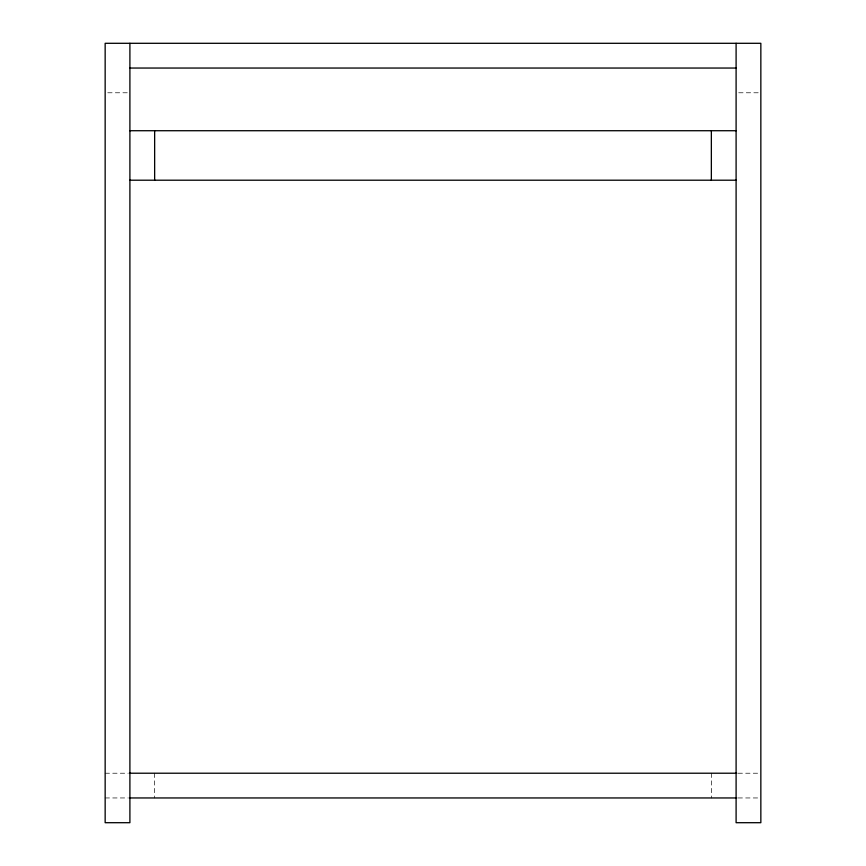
<?xml version="1.0" encoding="UTF-8"?>
<svg xmlns="http://www.w3.org/2000/svg" width="866" height="866" viewBox="0 0 866 866"><rect width="100%" height="100%" fill="white"/><g stroke="black" fill="none" stroke-linecap="round" stroke-linejoin="round"><path stroke-width="0.65" stroke-dasharray="4.33 3.25" d="M107.763 92.781L127.291 92.781M738.709 92.781L758.237 92.781M105.154 773.219L127.897 773.219M738.103 773.219L758.237 773.219M105.154 797.954L127.897 797.954M738.103 797.954L758.237 797.954M711.354 773.219L711.354 797.954M154.646 773.219L154.646 797.954"/><path stroke-width="1.3" d="M129.9 68.046L736.1 68.046M129.9 130.723L736.1 130.723M129.9 180.204L736.1 180.204M129.229 773.219L736.771 773.219M129.229 797.954L736.771 797.954M736.1 43.3L736.1 822.7L760.846 822.7L760.846 43.3L105.154 43.3L105.154 822.7L129.9 822.7L129.9 43.3M711.354 130.723L711.354 180.204M154.646 130.723L154.646 180.204"/></g></svg>
